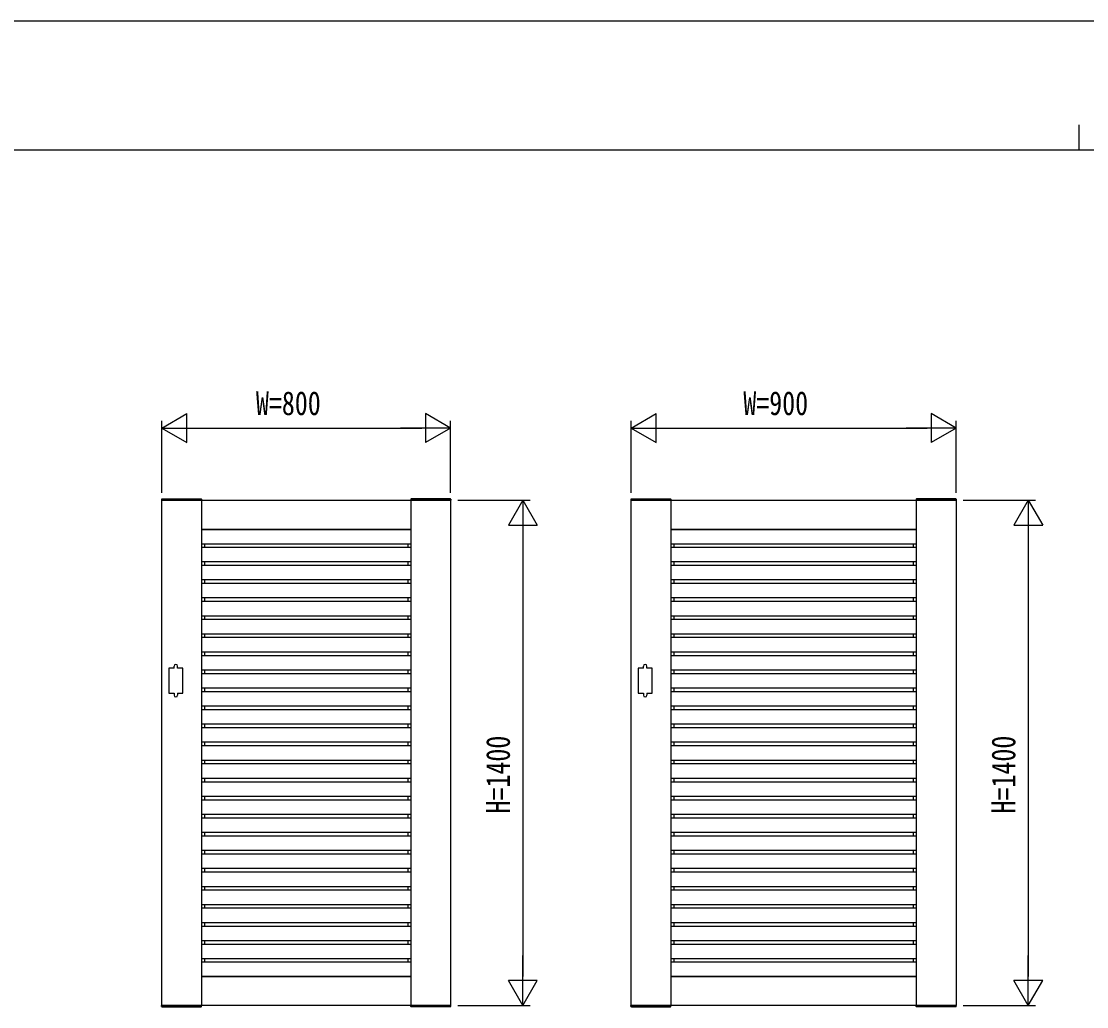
# Model space of a CAD drawing. Units: millimetres on the paper. Extents: x -297 to 297, y -210 to 210.
# Drawn here: x -149.5 to -1.9, y 73.5 to 210 of the extents above; entities that cross this region are included whole.
import ezdxf
from ezdxf.enums import TextEntityAlignment as Align

# ---------------------------------------------------------------- set-up
doc = ezdxf.new("R2010")
doc.units = ezdxf.units.MM
for name, color, linetype in [('0-2_YKK_A1', 4, 'Continuous'), ('0-3_YKK_D', 6, 'Continuous'), ('0-4_YKK_ZWAK', 7, 'Continuous')]:
    doc.layers.add(name, color=color, linetype=linetype)
doc.styles.add('ＭＳ ゴシック', font='')
doc.styles.get('ＭＳ ゴシック').set_extended_font_data('MS Gothic')

msp = doc.modelspace()

# ---------------------------------------------------------------- linework, layer by layer
at = {"layer": '0-2_YKK_A1'}
for p, q in [((-130.017, 143.778), (-130.024, 143.65)), ((-130.024, 143.65), (-124.474, 143.65)), ((-129.967, 143.825), (-124.53, 143.825)), ((-124.499, 143.65), (-124.499, 73.65)), ((-124.48, 143.778), (-124.474, 143.65)), ((-95.517, 143.778), (-95.524, 143.65)), ((-89.974, 143.65), (-95.524, 143.65)), ((-95.499, 143.65), (-95.499, 73.65)), ((-90.03, 143.825), (-95.467, 143.825)), ((-89.98, 143.778), (-89.974, 143.65)), ((-65.017, 143.778), (-65.024, 143.65)), ((-65.024, 143.65), (-59.474, 143.65)), ((-64.967, 143.825), (-59.53, 143.825)), ((-59.499, 143.65), (-59.499, 73.65)), ((-59.48, 143.778), (-59.474, 143.65)), ((-25.517, 143.778), (-25.524, 143.65)), ((-19.974, 143.65), (-25.524, 143.65)), ((-25.499, 143.65), (-25.499, 73.65)), ((-20.03, 143.825), (-25.467, 143.825)), ((-19.98, 143.778), (-19.974, 143.65)), ((-124.499, 139.65), (-95.499, 139.65)), ((-124.499, 139.61), (-95.499, 139.61)), ((-124.059, 139.65), (-124.059, 139.61)), ((-95.939, 139.65), (-95.939, 139.61)), ((-59.499, 139.65), (-25.499, 139.65)), ((-59.499, 139.61), (-25.499, 139.61)), ((-59.059, 139.65), (-59.059, 139.61)), ((-25.939, 139.65), (-25.939, 139.61)), ((-124.499, 137.61), (-95.499, 137.61)), ((-124.059, 137.61), (-124.059, 137.15)), ((-95.939, 137.61), (-95.939, 137.15)), ((-59.499, 137.61), (-25.499, 137.61)), ((-59.059, 137.61), (-59.059, 137.15)), ((-25.939, 137.61), (-25.939, 137.15)), ((-124.499, 137.15), (-95.499, 137.15)), ((-59.499, 137.15), (-25.499, 137.15)), ((-124.499, 135.15), (-95.499, 135.15)), ((-124.499, 134.65), (-95.499, 134.65)), ((-124.059, 135.15), (-124.059, 134.65)), ((-95.939, 135.15), (-95.939, 134.65)), ((-59.499, 135.15), (-25.499, 135.15)), ((-59.499, 134.65), (-25.499, 134.65)), ((-59.059, 135.15), (-59.059, 134.65)), ((-25.939, 135.15), (-25.939, 134.65)), ((-124.499, 132.65), (-95.499, 132.65)), ((-124.499, 132.15), (-95.499, 132.15)), ((-124.059, 132.65), (-124.059, 132.15)), ((-95.939, 132.65), (-95.939, 132.15)), ((-59.499, 132.65), (-25.499, 132.65)), ((-59.499, 132.15), (-25.499, 132.15)), ((-59.059, 132.65), (-59.059, 132.15)), ((-25.939, 132.65), (-25.939, 132.15)), ((-124.499, 130.15), (-95.499, 130.15)), ((-124.059, 130.15), (-124.059, 129.69)), ((-95.939, 130.15), (-95.939, 129.69)), ((-59.499, 130.15), (-25.499, 130.15)), ((-59.059, 130.15), (-59.059, 129.69)), ((-25.939, 130.15), (-25.939, 129.69)), ((-124.499, 129.65), (-95.499, 129.65)), ((-59.499, 129.65), (-25.499, 129.65)), ((-124.499, 127.65), (-95.499, 127.65)), ((-124.499, 127.15), (-95.499, 127.15)), ((-124.059, 127.65), (-124.059, 127.15)), ((-95.939, 127.65), (-95.939, 127.15)), ((-59.499, 127.65), (-25.499, 127.65)), ((-59.499, 127.15), (-25.499, 127.15)), ((-59.059, 127.65), (-59.059, 127.15)), ((-25.939, 127.65), (-25.939, 127.15)), ((-124.499, 125.15), (-95.499, 125.15)), ((-124.499, 124.65), (-95.499, 124.65)), ((-124.059, 125.15), (-124.059, 124.65)), ((-95.939, 125.15), (-95.939, 124.65)), ((-59.499, 125.15), (-25.499, 125.15)), ((-59.499, 124.65), (-25.499, 124.65)), ((-59.059, 125.15), (-59.059, 124.65)), ((-25.939, 125.15), (-25.939, 124.65)), ((-124.499, 122.65), (-95.499, 122.65)), ((-124.059, 122.61), (-124.059, 122.15)), ((-95.939, 122.61), (-95.939, 122.15)), ((-59.499, 122.65), (-25.499, 122.65)), ((-59.059, 122.61), (-59.059, 122.15)), ((-25.939, 122.61), (-25.939, 122.15)), ((-124.499, 122.15), (-95.499, 122.15)), ((-59.499, 122.15), (-25.499, 122.15)), ((-128.299, 120.4), (-128.299, 120.65)), ((-127.799, 120.4), (-127.799, 120.65)), ((-124.499, 120.15), (-95.499, 120.15)), ((-124.499, 119.65), (-95.499, 119.65)), ((-124.059, 120.15), (-124.059, 119.65)), ((-95.939, 120.15), (-95.939, 119.65)), ((-63.299, 120.4), (-63.299, 120.65)), ((-62.799, 120.4), (-62.799, 120.65)), ((-59.499, 120.15), (-25.499, 120.15)), ((-59.499, 119.65), (-25.499, 119.65)), ((-59.059, 120.15), (-59.059, 119.65)), ((-25.939, 120.15), (-25.939, 119.65)), ((-128.299, 116.9), (-128.299, 116.65)), ((-127.799, 116.9), (-127.799, 116.65)), ((-124.499, 117.65), (-95.499, 117.65)), ((-124.499, 117.15), (-95.499, 117.15)), ((-124.059, 117.65), (-124.059, 117.15)), ((-95.939, 117.65), (-95.939, 117.15)), ((-63.299, 116.9), (-63.299, 116.65)), ((-62.799, 116.9), (-62.799, 116.65)), ((-59.499, 117.65), (-25.499, 117.65)), ((-59.499, 117.15), (-25.499, 117.15)), ((-59.059, 117.65), (-59.059, 117.15)), ((-25.939, 117.65), (-25.939, 117.15)), ((-124.499, 115.15), (-95.499, 115.15)), ((-124.059, 115.15), (-124.059, 114.65)), ((-95.939, 115.15), (-95.939, 114.65)), ((-59.499, 115.15), (-25.499, 115.15)), ((-59.059, 115.15), (-59.059, 114.65)), ((-25.939, 115.15), (-25.939, 114.65)), ((-124.499, 114.65), (-95.499, 114.65)), ((-59.499, 114.65), (-25.499, 114.65)), ((-124.499, 112.65), (-95.499, 112.65)), ((-124.499, 112.15), (-95.499, 112.15)), ((-124.059, 112.65), (-124.059, 112.15)), ((-95.939, 112.65), (-95.939, 112.15)), ((-59.499, 112.65), (-25.499, 112.65)), ((-59.499, 112.15), (-25.499, 112.15)), ((-59.059, 112.65), (-59.059, 112.15)), ((-25.939, 112.65), (-25.939, 112.15)), ((-124.499, 110.15), (-95.499, 110.15)), ((-124.499, 109.65), (-95.499, 109.65)), ((-124.059, 110.15), (-124.059, 109.65)), ((-95.939, 110.15), (-95.939, 109.65)), ((-59.499, 110.15), (-25.499, 110.15)), ((-59.499, 109.65), (-25.499, 109.65)), ((-59.059, 110.15), (-59.059, 109.65)), ((-25.939, 110.15), (-25.939, 109.65)), ((-124.499, 107.65), (-95.499, 107.65)), ((-124.499, 107.15), (-95.499, 107.15)), ((-124.059, 107.65), (-124.059, 107.15)), ((-95.939, 107.65), (-95.939, 107.15)), ((-59.499, 107.65), (-25.499, 107.65)), ((-59.499, 107.15), (-25.499, 107.15)), ((-59.059, 107.65), (-59.059, 107.15)), ((-25.939, 107.65), (-25.939, 107.15)), ((-124.499, 105.15), (-95.499, 105.15)), ((-124.059, 105.15), (-124.059, 104.65)), ((-95.939, 105.15), (-95.939, 104.65)), ((-59.499, 105.15), (-25.499, 105.15)), ((-59.059, 105.15), (-59.059, 104.65)), ((-25.939, 105.15), (-25.939, 104.65)), ((-124.499, 104.65), (-95.499, 104.65)), ((-59.499, 104.65), (-25.499, 104.65)), ((-124.499, 102.65), (-95.499, 102.65)), ((-124.499, 102.15), (-95.499, 102.15)), ((-124.059, 102.65), (-124.059, 102.15)), ((-95.939, 102.65), (-95.939, 102.15)), ((-59.499, 102.65), (-25.499, 102.65)), ((-59.499, 102.15), (-25.499, 102.15)), ((-59.059, 102.65), (-59.059, 102.15)), ((-25.939, 102.65), (-25.939, 102.15)), ((-124.499, 100.15), (-95.499, 100.15)), ((-124.499, 99.65), (-95.499, 99.65)), ((-124.059, 100.15), (-124.059, 99.65)), ((-95.939, 100.15), (-95.939, 99.65)), ((-59.499, 100.15), (-25.499, 100.15)), ((-59.499, 99.65), (-25.499, 99.65)), ((-59.059, 100.15), (-59.059, 99.65)), ((-25.939, 100.15), (-25.939, 99.65)), ((-124.499, 97.65), (-95.499, 97.65)), ((-124.059, 97.65), (-124.059, 97.15)), ((-95.939, 97.65), (-95.939, 97.15)), ((-59.499, 97.65), (-25.499, 97.65)), ((-59.059, 97.65), (-59.059, 97.15)), ((-25.939, 97.65), (-25.939, 97.15)), ((-124.499, 97.15), (-95.499, 97.15)), ((-59.499, 97.15), (-25.499, 97.15)), ((-124.499, 95.15), (-95.499, 95.15)), ((-124.499, 94.65), (-95.499, 94.65)), ((-124.059, 95.15), (-124.059, 94.65)), ((-95.939, 95.15), (-95.939, 94.65)), ((-59.499, 95.15), (-25.499, 95.15)), ((-59.499, 94.65), (-25.499, 94.65)), ((-59.059, 95.15), (-59.059, 94.65)), ((-25.939, 95.15), (-25.939, 94.65)), ((-124.499, 92.65), (-95.499, 92.65)), ((-124.499, 92.15), (-95.499, 92.15)), ((-124.059, 92.65), (-124.059, 92.15)), ((-95.939, 92.65), (-95.939, 92.15)), ((-59.499, 92.65), (-25.499, 92.65)), ((-59.499, 92.15), (-25.499, 92.15)), ((-59.059, 92.65), (-59.059, 92.15)), ((-25.939, 92.65), (-25.939, 92.15)), ((-124.499, 90.15), (-95.499, 90.15)), ((-124.059, 90.15), (-124.059, 89.65)), ((-95.939, 90.15), (-95.939, 89.65)), ((-59.499, 90.15), (-25.499, 90.15)), ((-59.059, 90.15), (-59.059, 89.65)), ((-25.939, 90.15), (-25.939, 89.65)), ((-124.499, 89.65), (-95.499, 89.65)), ((-59.499, 89.65), (-25.499, 89.65)), ((-124.499, 87.65), (-95.499, 87.65)), ((-124.499, 87.15), (-95.499, 87.15)), ((-124.059, 87.65), (-124.059, 87.15)), ((-95.939, 87.65), (-95.939, 87.15)), ((-59.499, 87.65), (-25.499, 87.65)), ((-59.499, 87.15), (-25.499, 87.15)), ((-59.059, 87.65), (-59.059, 87.15)), ((-25.939, 87.65), (-25.939, 87.15)), ((-124.499, 85.15), (-95.499, 85.15)), ((-124.499, 84.65), (-95.499, 84.65)), ((-124.059, 85.15), (-124.059, 84.65)), ((-95.939, 85.15), (-95.939, 84.65)), ((-59.499, 85.15), (-25.499, 85.15)), ((-59.499, 84.65), (-25.499, 84.65)), ((-59.059, 85.15), (-59.059, 84.65)), ((-25.939, 85.15), (-25.939, 84.65)), ((-124.499, 82.65), (-95.499, 82.65)), ((-124.059, 82.65), (-124.059, 82.15)), ((-95.939, 82.65), (-95.939, 82.15)), ((-59.499, 82.65), (-25.499, 82.65)), ((-59.059, 82.65), (-59.059, 82.15)), ((-25.939, 82.65), (-25.939, 82.15)), ((-124.499, 82.15), (-95.499, 82.15)), ((-59.499, 82.15), (-25.499, 82.15)), ((-124.499, 80.15), (-95.499, 80.15)), ((-124.499, 79.69), (-95.499, 79.69)), ((-124.059, 80.15), (-124.059, 79.69)), ((-95.939, 80.15), (-95.939, 79.69)), ((-59.499, 80.15), (-25.499, 80.15)), ((-59.499, 79.69), (-25.499, 79.69)), ((-59.059, 80.15), (-59.059, 79.69)), ((-25.939, 80.15), (-25.939, 79.69)), ((-124.499, 77.69), (-95.499, 77.69)), ((-124.499, 77.65), (-95.499, 77.65)), ((-124.059, 77.69), (-124.059, 77.65)), ((-95.939, 77.69), (-95.939, 77.65)), ((-59.499, 77.69), (-25.499, 77.69)), ((-59.499, 77.65), (-25.499, 77.65)), ((-59.059, 77.69), (-59.059, 77.65)), ((-25.939, 77.69), (-25.939, 77.65)), ((-130.024, 73.65), (-124.474, 73.65)), ((-130.017, 73.522), (-130.024, 73.65)), ((-129.967, 73.475), (-124.53, 73.475)), ((-124.48, 73.522), (-124.474, 73.65)), ((-89.974, 73.65), (-95.524, 73.65)), ((-95.517, 73.522), (-95.524, 73.65)), ((-90.03, 73.475), (-95.467, 73.475)), ((-89.98, 73.522), (-89.974, 73.65)), ((-65.024, 73.65), (-59.474, 73.65)), ((-65.017, 73.522), (-65.024, 73.65)), ((-64.967, 73.475), (-59.53, 73.475)), ((-59.48, 73.522), (-59.474, 73.65)), ((-19.974, 73.65), (-25.524, 73.65)), ((-25.517, 73.522), (-25.524, 73.65)), ((-20.03, 73.475), (-25.467, 73.475)), ((-19.98, 73.522), (-19.974, 73.65))]:
    msp.add_line(p, q, dxfattribs=at)
for points in [[(-129.999, 143.65), (-89.999, 143.65), (-89.999, 73.65), (-129.999, 73.65)], [(-64.999, 143.65), (-19.999, 143.65), (-19.999, 73.65), (-64.999, 73.65)]]:
    msp.add_lwpolyline(points, close=True, dxfattribs=at)
for points in [[(-128.299, 120.4), (-128.999, 120.4), (-128.999, 116.9), (-128.299, 116.9)], [(-127.799, 116.9), (-127.099, 116.9), (-127.099, 120.4), (-127.799, 120.4)], [(-63.299, 120.4), (-63.999, 120.4), (-63.999, 116.9), (-63.299, 116.9)], [(-62.799, 116.9), (-62.099, 116.9), (-62.099, 120.4), (-62.799, 120.4)]]:
    msp.add_lwpolyline(points, dxfattribs=at)
for centre, radius, start, end in [((-129.967, 143.775), 0.05, 90, 177), ((-124.53, 143.775), 0.05, 3, 90), ((-95.467, 143.775), 0.05, 90, 177), ((-90.03, 143.775), 0.05, 3, 90), ((-64.967, 143.775), 0.05, 90, 177), ((-59.53, 143.775), 0.05, 3, 90), ((-25.467, 143.775), 0.05, 90, 177), ((-20.03, 143.775), 0.05, 3, 90), ((-128.049, 120.65), 0.25, 0, 180), ((-63.049, 120.65), 0.25, 0, 180), ((-128.049, 116.65), 0.25, 180, 0), ((-63.049, 116.65), 0.25, 180, 0), ((-129.967, 73.525), 0.05, 183, 270), ((-124.53, 73.525), 0.05, 270, 357), ((-95.467, 73.525), 0.05, 183, 270), ((-90.03, 73.525), 0.05, 270, 357), ((-64.967, 73.525), 0.05, 183, 270), ((-59.53, 73.525), 0.05, 270, 357), ((-25.467, 73.525), 0.05, 183, 270), ((-20.03, 73.525), 0.05, 270, 357)]:
    msp.add_arc(centre, radius, start, end, dxfattribs=at)
at = {"layer": '0-3_YKK_D'}
for p, q in [((-129.999, 153.65), (-126.535, 155.65)), ((-126.535, 151.65), (-126.535, 155.65)), ((-89.999, 153.65), (-93.463, 155.65)), ((-93.463, 155.65), (-93.463, 151.65)), ((-64.999, 153.65), (-61.535, 155.65)), ((-61.535, 151.65), (-61.535, 155.65)), ((-19.999, 153.65), (-23.463, 155.65)), ((-23.463, 155.65), (-23.463, 151.65)), ((-129.999, 144.65), (-129.999, 154.65)), ((-129.999, 153.65), (-126.535, 151.65)), ((-129.999, 153.65), (-123.07, 153.65)), ((-125.999, 153.65), (-93.999, 153.65)), ((-89.999, 153.65), (-96.927, 153.65)), ((-89.999, 153.65), (-93.463, 151.65)), ((-89.999, 144.65), (-89.999, 154.65)), ((-64.999, 144.65), (-64.999, 154.65)), ((-64.999, 153.65), (-61.535, 151.65)), ((-64.999, 153.65), (-58.07, 153.65)), ((-60.999, 153.65), (-23.999, 153.65)), ((-19.999, 153.65), (-26.927, 153.65)), ((-19.999, 153.65), (-23.463, 151.65)), ((-19.999, 144.65), (-19.999, 154.65)), ((-88.999, 143.65), (-78.999, 143.65)), ((-79.999, 143.65), (-81.999, 140.186)), ((-79.999, 143.65), (-77.999, 140.186)), ((-79.999, 143.65), (-79.999, 136.722)), ((-18.999, 143.65), (-8.999, 143.65)), ((-9.999, 143.65), (-11.999, 140.186)), ((-9.999, 143.65), (-7.999, 140.186)), ((-9.999, 143.65), (-9.999, 136.722)), ((-81.999, 140.186), (-77.999, 140.186)), ((-11.999, 140.186), (-7.999, 140.186)), ((-79.999, 139.65), (-79.999, 77.65)), ((-9.999, 139.65), (-9.999, 77.65)), ((-79.999, 73.65), (-79.999, 80.578)), ((-9.999, 73.65), (-9.999, 80.578)), ((-79.999, 73.65), (-81.999, 77.114)), ((-77.999, 77.114), (-81.999, 77.114)), ((-79.999, 73.65), (-77.999, 77.114)), ((-9.999, 73.65), (-11.999, 77.114)), ((-7.999, 77.114), (-11.999, 77.114)), ((-9.999, 73.65), (-7.999, 77.114)), ((-88.999, 73.65), (-78.999, 73.65)), ((-18.999, 73.65), (-8.999, 73.65))]:
    msp.add_line(p, q, dxfattribs=at)
at = {"layer": '0-4_YKK_ZWAK'}
for p, q in [((-2.999, 195.65), (-2.999, 192.15)), ((270.001, 192.15), (-275.999, 192.15))]:
    msp.add_line(p, q, dxfattribs=at)
msp.add_lwpolyline([(-297, -210), (297, -210), (297, 210), (-297, 210)], close=True, dxfattribs=at)

# ---------------------------------------------------------------- texts
at = {"layer": '0-3_YKK_D', "style": 'ＭＳ ゴシック', "width": 0.8}
for s, p in [('W=800', (-116.959, 154.45)), ('W=900', (-49.459, 154.45))]:
    msp.add_text(s, height=3.299, dxfattribs=at).set_placement(p, align=Align.BOTTOM_LEFT)
for p in [(-80.799, 100.25), (-10.799, 100.25)]:
    msp.add_text('H=1400', height=3.299, rotation=90, dxfattribs=at).set_placement(p, align=Align.BOTTOM_LEFT)

doc.saveas('drawing.dxf')
